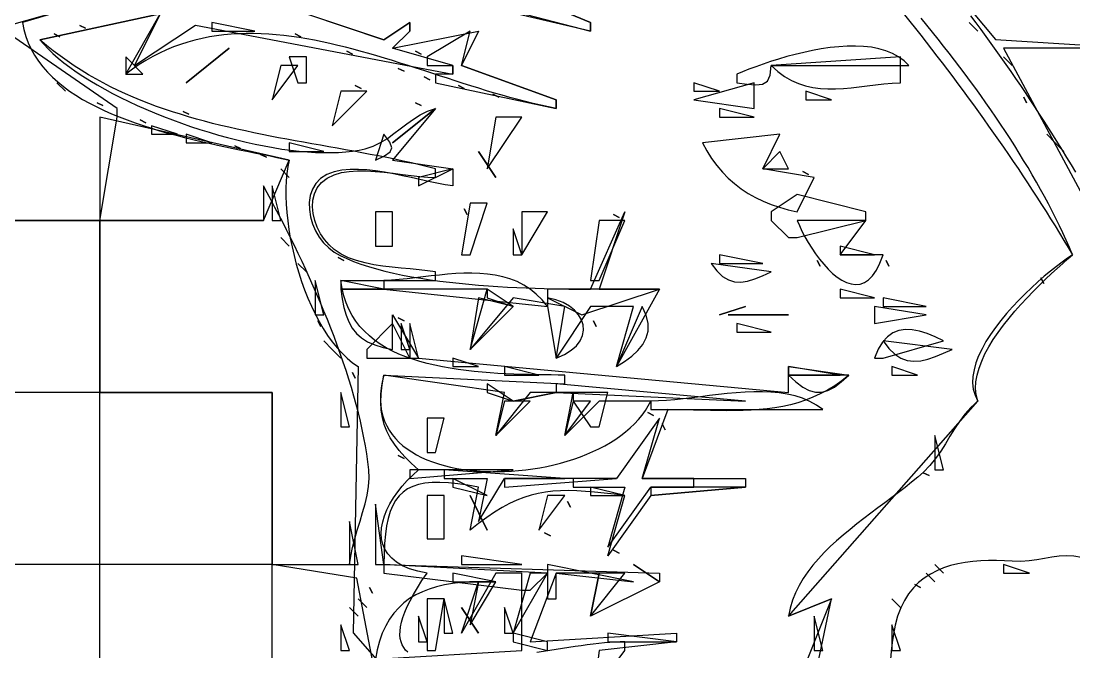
# Model space of a CAD drawing. Extents: x 0 to 320, y 0 to 433.
# Drawn here: x 90.8 to 213.2, y 302.8 to 376.2 of the extents above; entities that cross this region are included whole.
import ezdxf

# ---------------------------------------------------------------- set-up
doc = ezdxf.new("R2010")
doc.units = 0
for name, color, linetype in [('C139', 139, 'CONTINUOUS'), ('C147', 147, 'CONTINUOUS'), ('C155', 155, 'CONTINUOUS'), ('C157', 157, 'CONTINUOUS'), ('C158', 158, 'CONTINUOUS'), ('C159', 159, 'CONTINUOUS'), ('C167', 167, 'CONTINUOUS'), ('C168', 168, 'CONTINUOUS'), ('C178', 178, 'CONTINUOUS'), ('C179', 179, 'CONTINUOUS'), ('C250', 250, 'CONTINUOUS'), ('C251', 251, 'CONTINUOUS'), ('C252', 252, 'CONTINUOUS'), ('C253', 253, 'CONTINUOUS'), ('C254', 254, 'CONTINUOUS'), ('C7', 7, 'CONTINUOUS')]:
    doc.layers.add(name, color=color, linetype=linetype)

msp = doc.modelspace()

# ---------------------------------------------------------------- linework, layer by layer
at = {"layer": 'C139'}
for points in [[(110, 369), (115, 373), (110, 369)], [(133, 346), (133, 345), (152, 343), (151.373, 343.7667), (150.702, 344.4313), (149.9902, 344.9999), (149.2408, 345.4791), (148.4571, 345.875), (147.6422, 346.194), (146.7994, 346.4424), (145.9319, 346.6266), (145.043, 346.7528), (144.1358, 346.8274), (143.2136, 346.8568), (142.2796, 346.8472), (141.337, 346.8049), (140.3891, 346.7364), (139.439, 346.6479), (138.4901, 346.5457), (137.5454, 346.4362), (136.6084, 346.3257), (135.682, 346.2204), (134.7697, 346.1269), (133.8746, 346.0513), (133, 346)]]:
    msp.add_lwpolyline(points, dxfattribs=at)
at = {"layer": 'C147'}
for points in [[(172, 342), (175, 343), (172, 342)], [(157.333328, 341.333344), (157.666672, 340.666656), (157.333328, 341.333344)], [(134, 341), (131, 338), (131, 337), (136, 337), (134, 341)], [(163.666672, 330.666656), (164.333328, 330.333344), (163.666672, 330.666656)], [(138, 330), (138, 326), (139, 326), (140, 330), (138, 330)], [(165.333328, 329.333344), (165.666672, 328.666656), (165.333328, 329.333344)], [(134.666672, 325.666656), (135.333328, 325.333344), (134.666672, 325.666656)], [(141, 323), (141, 322), (145, 321), (141, 323)], [(195.666672, 323.666656), (196.333328, 323.333344), (195.666672, 323.666656)], [(143, 321), (145, 317), (143, 321)]]:
    msp.add_lwpolyline(points, dxfattribs=at)
at = {"layer": 'C155'}
for points in [[(159.666672, 353.666656), (160.333328, 353.333344), (159.666672, 353.666656)], [(183.333328, 348.333344), (183.666672, 347.666656), (183.333328, 348.333344)], [(151.666672, 316.666656), (152.333328, 316.333344), (151.666672, 316.666656)], [(142, 314), (142, 313), (149, 313), (142, 314)]]:
    msp.add_lwpolyline(points, dxfattribs=at)
at = {"layer": 'C157'}
for points in [[(122.666664, 374.666656), (123.333336, 374.333344), (122.666664, 374.666656)], [(191.333328, 348.333344), (191.666672, 347.666656), (191.333328, 348.333344)], [(154.333328, 320.333344), (154.666672, 319.666656), (154.333328, 320.333344)], [(142, 308), (144, 305), (142, 308)]]:
    msp.add_lwpolyline(points, dxfattribs=at)
at = {"layer": 'C158'}
msp.add_lwpolyline([(121, 371), (120, 367), (123, 371), (121, 371)], dxfattribs=at)
at = {"layer": 'C159'}
for points in [[(143, 375), (138, 372), (138, 371), (141, 371), (141, 370), (139, 370), (139, 369), (153, 366), (153, 367), (142, 371), (143, 375)], [(174, 370), (174, 369), (175.2046, 368.8265), (176.1997, 368.7451), (176.981, 368.8386), (177.5442, 369.1902), (177.8853, 369.883), (178, 371), (194, 371), (193.4357, 371.5557), (192.7978, 372.0238), (192.0929, 372.409), (191.3275, 372.716), (190.5082, 372.9495), (189.6415, 373.1144), (188.7339, 373.2153), (187.7921, 373.257), (186.8225, 373.2442), (185.8317, 373.1817), (184.8262, 373.0742), (183.8126, 372.9264), (182.7975, 372.7432), (181.7873, 372.5291), (180.7887, 372.289), (179.8081, 372.0276), (178.8521, 371.7497), (177.9273, 371.46), (177.0403, 371.1631), (176.1974, 370.864), (175.4054, 370.5673), (174.6707, 370.2777), (174, 370)], [(138, 321), (138, 316), (140, 316), (140, 321), (138, 321)]]:
    msp.add_lwpolyline(points, dxfattribs=at)
at = {"layer": 'C167'}
for points in [[(144, 361), (146, 358), (144, 361)], [(174, 341), (174, 340), (178, 340), (174, 341)], [(190, 337), (191, 337), (198, 339), (197.0468, 339.4679), (196.1226, 339.8447), (195.2328, 340.1174), (194.3828, 340.273), (193.578, 340.2987), (192.8238, 340.1815), (192.1255, 339.9085), (191.4886, 339.4668), (190.9185, 338.8434), (190.4204, 338.0254), (190, 337)], [(153, 334), (153, 333), (175, 332), (153, 334)], [(147, 323), (147, 322), (160, 323), (147, 323)], [(133, 313), (133, 312), (149, 310), (150, 310), (152, 312), (133, 313)], [(159, 305), (159, 304), (167, 304), (159, 305)]]:
    msp.add_lwpolyline(points, dxfattribs=at)
at = {"layer": 'C168'}
for points in [[(169, 367), (176, 366), (176, 369), (169, 367)], [(128, 368), (127, 364), (131, 368), (128, 368)], [(134, 362), (139, 366), (134, 362)], [(146, 365), (145, 359), (149, 365), (146, 365)], [(132, 354), (132, 350), (134, 350), (134, 354), (132, 354)], [(149, 354), (149, 349), (152, 354), (149, 354)], [(171, 348), (171.6721, 347.1173), (172.3411, 346.482), (173.0197, 346.0706), (173.7204, 345.8598), (174.456, 345.8264), (175.239, 345.947), (176.0823, 346.1984), (176.9984, 346.5571), (178, 347), (171, 348)], [(190, 343), (190, 341), (196, 342), (190, 343)], [(135, 341), (135, 338), (136, 338), (135, 341)], [(155, 332), (154, 328), (157, 332), (155, 332)], [(144, 311), (143, 306), (146, 311), (144, 311)], [(138, 309), (138, 303), (139, 303), (140, 309), (138, 309)]]:
    msp.add_lwpolyline(points, dxfattribs=at)
at = {"layer": 'C178'}
for points in [[(103, 389), (157, 375), (157, 376), (145, 381)], [(178, 371), (178.7624, 370.2968), (179.5437, 369.7179), (180.3431, 369.2529), (181.1597, 368.8918), (181.9928, 368.6242), (182.8417, 368.4401), (183.7055, 368.3291), (184.5836, 368.2811), (185.4751, 368.2859), (186.3793, 368.3333), (187.2955, 368.4131), (188.2228, 368.515), (189.1604, 368.6289), (190.1078, 368.7445), (191.064, 368.8517), (192.0283, 368.9402), (193, 369), (193, 372), (178, 371)], [(170, 362), (170.5137, 361.0634), (171.0721, 360.1872), (171.6744, 359.3704), (172.32, 358.6119), (173.0081, 357.9107), (173.738, 357.2656), (174.5091, 356.6756), (175.3207, 356.1397), (176.1719, 355.6568), (177.0623, 355.2258), (177.9909, 354.8457), (178.9572, 354.5154), (179.9605, 354.2338), (181, 354), (183, 358), (177, 359), (179, 363), (170, 362)], [(158, 353), (157, 346), (158, 346), (161, 353), (158, 353)], [(181, 353), (181.2602, 352.395), (181.5649, 351.7591), (181.9099, 351.103), (182.2915, 350.4373), (182.7059, 349.7729), (183.149, 349.1202), (183.6171, 348.4901), (184.1063, 347.8931), (184.6127, 347.34), (185.1324, 346.8415), (185.6616, 346.4081), (186.1964, 346.0507), (186.7329, 345.7798), (187.2672, 345.6062), (187.7956, 345.5405), (188.314, 345.5935), (188.8187, 345.7757), (189.3057, 346.0979), (189.7712, 346.5707), (190.2113, 347.2049), (190.6222, 348.0111), (191, 349), (186, 349), (189, 353), (181, 353)], [(144, 344), (143, 338), (148, 343), (144, 344)], [(152, 344), (152, 343), (153, 337), (153.967, 337.4126), (154.7521, 337.8937), (155.3606, 338.4294), (155.7983, 339.006), (156.0706, 339.6097), (156.1831, 340.2269), (156.1414, 340.8438), (155.9511, 341.4467), (155.6177, 342.0218), (155.1469, 342.5554), (154.5441, 343.0337), (153.815, 343.4431), (152.9651, 343.7697), (152, 344)], [(163, 343), (160, 336), (160.9425, 336.6002), (161.7806, 337.2249), (162.4935, 337.8826), (163.061, 338.5819), (163.4625, 339.3313), (163.6776, 340.1392), (163.6859, 341.0143), (163.4668, 341.965), (163, 343)], [(173, 342), (180, 342), (173, 342)], [(191, 339), (191.6715, 338.1076), (192.3589, 337.445), (193.0668, 336.9921), (193.8001, 336.7288), (194.5636, 336.6348), (195.3619, 336.69), (196.1999, 336.8743), (197.0824, 337.1675), (198.0142, 337.5494), (199, 338), (191, 339)], [(180, 335), (180.8612, 334.2163), (181.6599, 333.6286), (182.4138, 333.2368), (183.1408, 333.0408), (183.859, 333.0408), (184.5861, 333.2368), (185.34, 333.6286), (186.1387, 334.2163), (187, 335), (180, 335)], [(147, 332), (146, 328), (150, 332), (147, 332)], [(160, 323), (155, 323), (155, 322), (161, 322), (159, 315), (164, 322), (169, 322), (169, 323), (163, 323), (165, 330), (160, 323)], [(140, 324), (140, 323), (145, 323), (144, 318), (147, 323), (154, 323), (140, 324)], [(150, 312), (148, 305), (152, 312), (150, 312)], [(158, 312), (157, 307), (161, 312), (158, 312)]]:
    msp.add_lwpolyline(points, dxfattribs=at)
at = {"layer": 'C179'}
for points in [[(143, 355), (142, 349), (143, 349), (145, 355), (143, 355)], [(152, 321), (151, 317), (154, 321), (152, 321)]]:
    msp.add_lwpolyline(points, dxfattribs=at)
at = {"layer": 'C250'}
for points in [[(97.666664, 375.666656), (98.333336, 375.333344), (97.666664, 375.666656)], [(113, 376), (113, 375), (118, 375), (113, 376)], [(94.666664, 374.666656), (95.333336, 374.333344), (94.666664, 374.666656)], [(122, 372), (123, 369), (124, 369), (124, 372), (122, 372)], [(128.666672, 372.666656), (129.333328, 372.333344), (128.666672, 372.666656)], [(134.666672, 370.666656), (135.333328, 370.333344), (134.666672, 370.666656)], [(137.666672, 369.666656), (138.333328, 369.333344), (137.666672, 369.666656)], [(129.666672, 368.666656), (130.333328, 368.333344), (129.666672, 368.666656)], [(141.666672, 368.666656), (142.333328, 368.333344), (141.666672, 368.666656)], [(145.666672, 367.666656), (146.333328, 367.333344), (145.666672, 367.666656)], [(182, 368), (182, 367), (185, 367), (182, 368)], [(207.333328, 367.333344), (207.666672, 366.666656), (207.333328, 367.333344)], [(99.666664, 366.666656), (100.333336, 366.333344), (99.666664, 366.666656)], [(136.666672, 366.666656), (137.333328, 366.333344), (136.666672, 366.666656)], [(104.666664, 364.666656), (105.333336, 364.333344), (104.666664, 364.666656)], [(109.666664, 365.666656), (110.333336, 365.333344), (109.666664, 365.666656)], [(115.666664, 361.666656), (116.333336, 361.333344), (115.666664, 361.666656)], [(137, 358), (137, 357), (141, 359), (137, 358)], [(120, 357), (120, 353), (121, 353), (120, 357)], [(142.333328, 354.333344), (142.666672, 353.666656), (142.333328, 354.333344)], [(148, 352), (148, 349), (149, 349), (148, 352)], [(127.666664, 348.666656), (128.333328, 348.333344), (127.666664, 348.666656)], [(209.333328, 346.333344), (209.666672, 345.666656), (209.333328, 346.333344)], [(125, 346), (125, 342), (126, 342), (125, 346)], [(128, 346), (128, 345), (133, 345), (128, 346)], [(152, 345), (152, 344), (156, 342), (165, 345), (152, 345)], [(186, 345), (186, 344), (190, 344), (186, 345)], [(191, 344), (191, 343), (196, 343), (191, 344)], [(141, 337), (141, 336), (144, 336), (141, 337)], [(147, 336), (147, 335), (151, 335), (147, 336)], [(180, 336), (180, 335), (186, 335), (180, 336)], [(148, 332), (153, 333), (148, 332)], [(136, 324), (136, 323), (148, 324), (136, 324)], [(157, 322), (157, 321), (161, 321), (157, 322)], [(164, 322), (164, 321), (175, 322), (164, 322)], [(141, 312), (141, 311), (146, 311), (141, 312)], [(152, 313), (152, 309), (153, 309), (153, 312), (162, 311), (152, 313)], [(205, 313), (205, 312), (208, 312), (205, 313)], [(137, 307), (137, 304), (138, 304), (137, 307)]]:
    msp.add_lwpolyline(points, dxfattribs=at)
at = {"layer": 'C251'}
for points in [[(201, 376), (202, 375), (201, 376)], [(103, 372), (103, 370), (105, 370), (103, 372)], [(136.666672, 372.666656), (137.333328, 372.333344), (136.666672, 372.666656)], [(205, 372), (206, 371), (205, 372)], [(169, 369), (169, 368), (172, 368), (169, 369)], [(172, 366), (172, 365), (176, 365), (172, 366)], [(133, 363), (132, 360), (133.0767, 360.5134), (133.7164, 360.9565), (133.9177, 361.4428), (133.6794, 362.0861), (133, 363)], [(210, 363), (211, 362), (210, 363)], [(122, 362), (122, 361), (126, 361), (122, 362)], [(177, 359), (180, 359), (179, 361), (177, 359)], [(211, 362), (212, 361), (211, 362)], [(118.666664, 360.666656), (119.333336, 360.333344), (118.666664, 360.666656)], [(121, 359), (122, 358), (121, 359)], [(181.666672, 358.666656), (182.333328, 358.333344), (181.666672, 358.666656)], [(121, 351), (122, 350), (121, 351)], [(186, 350), (186, 349), (190, 349), (186, 350)], [(172, 349), (172, 348), (177, 348), (172, 349)], [(145, 345), (145, 344), (148, 343), (145, 345)], [(134.666672, 341.666656), (135.333328, 341.333344), (134.666672, 341.666656)], [(136, 341), (136, 337), (137, 337), (136, 341)], [(127, 338), (128, 337), (127, 338)], [(129.333328, 335.333344), (129.666672, 334.666656), (129.333328, 335.333344)], [(192, 336), (192, 335), (195, 335), (192, 336)], [(145, 334), (145, 333), (148, 332), (145, 334)], [(155, 333), (155, 332), (157, 329), (158, 329), (159, 333), (155, 333)], [(164, 332), (164, 331), (184, 331), (183.2605, 331.5256), (182.4731, 331.9624), (181.6419, 332.3168), (180.7712, 332.5952), (179.8652, 332.8042), (178.9281, 332.9502), (177.9641, 333.0398), (176.9774, 333.0794), (175.9721, 333.0756), (174.9527, 333.0347), (173.9231, 332.9634), (172.8877, 332.868), (171.8507, 332.7551), (170.8162, 332.6312), (169.7884, 332.5027), (168.7717, 332.3762), (167.7701, 332.2581), (166.788, 332.155), (165.8294, 332.0732), (164.8987, 332.0194), (164, 332)], [(197, 328), (197, 324), (198, 324), (197, 328)], [(132, 320), (132, 313), (133, 313), (132, 320)], [(159.666672, 314.666656), (160.333328, 314.333344), (159.666672, 314.666656)], [(162, 313), (165, 311), (162, 313)], [(196, 312), (197, 311), (196, 312)], [(197, 313), (198, 312), (197, 313)], [(130, 309), (131, 308), (130, 309)], [(140, 309), (140, 305), (141, 305), (140, 309)], [(192, 309), (193, 308), (192, 309)], [(129, 308), (130, 307), (129, 308)], [(147, 308), (147, 305), (148, 305), (147, 308)], [(128, 306), (128, 303), (129, 303), (128, 306)], [(183, 307), (183, 303), (184, 303), (183, 307)], [(148, 305), (148, 304), (152, 303), (152, 304), (148, 305)]]:
    msp.add_lwpolyline(points, dxfattribs=at)
at = {"layer": 'C252'}
for points in [[(145, 381), (157, 376), (157, 375), (97, 389)], [(124, 377), (133, 374), (136, 376), (136, 375), (134, 373), (144, 375), (142, 371), (153, 367), (153, 366), (152.1129, 366.1795), (151.2229, 366.3742), (150.3301, 366.583), (149.4346, 366.8047), (148.5367, 367.0385), (147.6366, 367.2831), (146.7344, 367.5377), (145.8302, 367.8012), (144.9244, 368.0725), (144.017, 368.3506), (143.1083, 368.6344), (142.1984, 368.923), (141.2875, 369.2153), (140.3758, 369.5102), (139.4635, 369.8068), (138.5508, 370.1039), (137.6378, 370.4006), (136.7247, 370.6957), (135.8117, 370.9884), (134.8991, 371.2775), (133.9869, 371.562), (133.0753, 371.8408), (132.1646, 372.113), (131.2549, 372.3775), (130.3464, 372.6332), (129.4393, 372.8792), (128.5338, 373.1143), (127.63, 373.3376), (126.7281, 373.548), (125.8284, 373.7445), (124.9309, 373.926), (124.036, 374.0915), (123.1437, 374.24), (122.2542, 374.3704), (121.3677, 374.4818), (120.4845, 374.5729), (119.6046, 374.6429), (118.7284, 374.6907), (117.8558, 374.7152), (116.9872, 374.7155), (116.1228, 374.6904), (115.2626, 374.639), (114.4069, 374.5602), (113.5559, 374.4529), (112.7097, 374.3162), (111.8685, 374.149), (111.0326, 373.9502), (110.2021, 373.7188), (109.3771, 373.4539), (108.5579, 373.1543), (107.7446, 372.819), (106.9375, 372.447), (106.1366, 372.0373), (105.3423, 371.5887), (104.5546, 371.1003), (103.7737, 370.5711), (103, 370), (107, 377), (93, 374), (93.4637, 373.4606), (93.9788, 372.922), (94.5432, 372.3851), (95.1546, 371.8506), (95.8106, 371.3193), (96.5091, 370.7921), (97.2477, 370.2697), (98.0243, 369.753), (98.8365, 369.2427), (99.6821, 368.7398), (100.5587, 368.2449), (101.4643, 367.7589), (102.3964, 367.2827), (103.3529, 366.8169), (104.3314, 366.3625), (105.3297, 365.9203), (106.3456, 365.4909), (107.3768, 365.0754), (108.421, 364.6744), (109.4759, 364.2887), (110.5393, 363.9193), (111.609, 363.5668), (112.6826, 363.2322), (113.7579, 362.9161), (114.8327, 362.6195), (115.9047, 362.3431), (116.9715, 362.0878), (118.0311, 361.8543), (119.081, 361.6434), (120.119, 361.456), (121.1429, 361.2929), (122.1505, 361.1549), (123.1393, 361.0428), (124.1073, 360.9574), (125.052, 360.8995), (125.9714, 360.8699), (126.863, 360.8694), (127.7246, 360.8989), (128.554, 360.9591), (129.3489, 361.0509), (130.1071, 361.1751), (130.8263, 361.3325), (131.7453, 361.6343), (132.5943, 362.0434), (133.391, 362.5335), (134.1533, 363.0778), (134.899, 363.65), (135.6457, 364.2235), (136.4114, 364.7717), (137.2138, 365.2682), (138.0707, 365.6865), (139, 366), (134, 360), (141, 359), (141, 357), (140.0979, 357.135), (139.1569, 357.3093), (138.1836, 357.5124), (137.1845, 357.7339), (136.1662, 357.9631), (135.1353, 358.1896), (134.0985, 358.4029), (133.0623, 358.5925), (132.0333, 358.7478), (131.0182, 358.8583), (130.0236, 358.9136), (129.0559, 358.9031), (128.122, 358.8163), (127.2283, 358.6427), (126.3446, 358.3214), (125.6328, 357.8638), (125.0839, 357.2907), (124.689, 356.6228), (124.439, 355.8811), (124.3249, 355.0864), (124.3379, 354.2594), (124.4688, 353.421), (124.7086, 352.5921), (125.0485, 351.7934), (125.4794, 351.0458), (125.9923, 350.3702), (126.5783, 349.7872), (127.2283, 349.3179), (127.9193, 348.9343), (128.6659, 348.5741), (129.4643, 348.2365), (130.3108, 347.9208), (131.2017, 347.6263), (132.1333, 347.3522), (133.1018, 347.0979), (134.1035, 346.8624), (135.1347, 346.6453), (136.1916, 346.4456), (137.2706, 346.2627), (138.3678, 346.0958), (139.4797, 345.9442), (140.6023, 345.8072), (141.7321, 345.6841), (142.8653, 345.574), (143.9982, 345.4764), (145.127, 345.3903), (146.248, 345.3152), (147.3575, 345.2503), (148.4518, 345.1948), (149.5271, 345.1481), (150.5797, 345.1093), (151.606, 345.0778), (152.602, 345.0528), (153.5643, 345.0335), (154.4889, 345.0194), (155.3722, 345.0096), (156.2105, 345.0033), (157, 345), (161, 354), (158, 345), (165, 345), (160, 336), (162, 343), (157, 343), (153, 337), (154, 343), (148, 344), (143, 338), (145, 345), (128, 345), (128.1499, 343.8895), (128.3447, 342.8868), (128.5958, 341.9876), (128.9145, 341.1876), (129.3123, 340.4824), (129.8006, 339.8677), (130.3909, 339.3391), (131.0945, 338.8924), (131.923, 338.5232), (132.8876, 338.2272), (134, 338), (134, 342), (137, 337), (180, 333), (180, 336), (187, 335), (186.1892, 334.3549), (185.3676, 333.7791), (184.5354, 333.2689), (183.6927, 332.8203), (182.8397, 332.4297), (181.9768, 332.0933), (181.1042, 331.8072), (180.222, 331.5678), (179.3305, 331.3712), (178.43, 331.2136), (177.5206, 331.0913), (176.6026, 331.0005), (175.6761, 330.9375), (174.7415, 330.8983), (173.799, 330.8794), (172.8488, 330.8768), (171.891, 330.8868), (170.926, 330.9056), (169.954, 330.9295), (168.9751, 330.9547), (167.9897, 330.9773), (166.9979, 330.9937), (166, 331), (163, 323), (175, 323), (175, 322), (164, 321), (159, 314), (161, 321), (159.7462, 321.1555), (158.5656, 321.2929), (157.4513, 321.4081), (156.3962, 321.4971), (155.3937, 321.556), (154.4366, 321.5809), (153.5182, 321.5677), (152.6316, 321.5125), (151.7698, 321.4114), (150.9259, 321.2603), (150.0931, 321.0553), (149.2644, 320.7925), (148.4329, 320.4679), (147.5918, 320.0775), (146.7342, 319.6173), (145.853, 319.0834), (144.9416, 318.4719), (143.9928, 317.7787), (143, 317), (144, 322), (142.7358, 322.2173), (141.566, 322.3807), (140.4874, 322.4874), (139.4968, 322.5346), (138.5909, 322.5197), (137.7667, 322.4399), (137.0208, 322.2926), (136.3501, 322.0751), (135.7514, 321.7846), (135.2214, 321.4184), (134.757, 320.9739), (134.355, 320.4482), (134.0122, 319.8389), (133.7253, 319.143), (133.4912, 318.3579), (133.3066, 317.4809), (133.1684, 316.5094), (133.0734, 315.4405), (133.0183, 314.2716), (133, 313), (165, 312), (165, 311), (157, 307), (158, 312), (153, 312), (150, 304), (167, 305), (167, 304), (158, 303), (157, 295)], [(181, 290), (185, 309), (180, 307), (202, 332), (201.8126, 332.7149), (201.7403, 333.458), (201.7753, 334.2255), (201.9096, 335.0138), (202.1356, 335.8191), (202.4455, 336.6378), (202.8314, 337.466), (203.2856, 338.3002), (203.8003, 339.1366), (204.3678, 339.9714), (204.9802, 340.8011), (205.6297, 341.6218), (206.3086, 342.4299), (207.0091, 343.2216), (207.7233, 343.9933), (208.4436, 344.7413), (209.1621, 345.4617), (209.8711, 346.151), (210.5627, 346.8054), (211.2292, 347.4212), (211.8627, 347.9947), (212.4556, 348.5222), (213, 349), (212.6391, 349.8447), (212.2645, 350.6898), (211.8766, 351.535), (211.4755, 352.3803), (211.0617, 353.2256), (210.6354, 354.0707), (210.1968, 354.9157), (209.7463, 355.7604), (209.2841, 356.6047), (208.8105, 357.4485), (208.3259, 358.2917), (207.8304, 359.1343), (207.3244, 359.976), (206.8082, 360.817), (206.282, 361.6569), (205.7461, 362.4959), (205.2009, 363.3337), (204.6465, 364.1702), (204.0834, 365.0054), (203.5117, 365.8392), (202.9317, 366.6715), (202.3439, 367.5022), (201.7483, 368.3312), (201.1453, 369.1583), (200.5353, 369.9836), (199.9184, 370.8069), (199.295, 371.6281), (198.6653, 372.4471), (198.0297, 373.2639), (197.3884, 374.0783), (196.7417, 374.8903), (196.0899, 375.6997), (195.4333, 376.5064)], [(95, 369), (96, 368), (95, 369)], [(110, 363), (110, 362), (113, 362), (110, 363)], [(181, 356), (178, 354), (178, 353), (180, 351), (181, 351), (189, 353), (189, 354), (181, 356)], [(123, 348), (124, 347), (123, 348)], [(125.333336, 341.333344), (125.666664, 340.666656), (125.333336, 341.333344)], [(126, 339), (127, 338), (126, 339)], [(133, 335), (132.807, 334.232), (132.6756, 333.4929), (132.6038, 332.7826), (132.5897, 332.1007), (132.6314, 331.4472), (132.7269, 330.8218), (132.8744, 330.2244), (133.0719, 329.6548), (133.3175, 329.1128), (133.6093, 328.5983), (133.9453, 328.1109), (134.3236, 327.6507), (134.7423, 327.2173), (135.1996, 326.8106), (135.6934, 326.4304), (136.2218, 326.0765), (136.7829, 325.7488), (137.3749, 325.4471), (137.9957, 325.1712), (138.6435, 324.9209), (139.3163, 324.696), (140.0122, 324.4963), (140.7294, 324.3217), (141.4658, 324.172), (142.2195, 324.047), (142.9887, 323.9465), (143.7713, 323.8703), (144.5656, 323.8183), (145.3695, 323.7903), (146.1811, 323.786), (146.9986, 323.8054), (147.82, 323.8482), (148.6433, 323.9142), (149.4667, 324.0033), (150.2882, 324.1153), (151.106, 324.25), (151.918, 324.4072), (152.7224, 324.5867), (153.5172, 324.7884), (154.3006, 325.012), (155.0705, 325.2575), (155.8252, 325.5246), (156.5626, 325.813), (157.2808, 326.1228), (157.978, 326.4536), (158.6522, 326.8052), (159.3014, 327.1776), (159.9238, 327.5705), (160.5174, 327.9838), (161.0803, 328.4171), (161.6106, 328.8705), (162.1064, 329.3437), (162.5657, 329.8364), (162.9866, 330.3486), (163.3673, 330.8801), (163.7057, 331.4306), (164, 332), (158, 332), (154, 328), (155, 333), (150, 333), (146, 328), (147, 333), (133, 335)], [(146, 312), (142, 305), (144, 311), (142.9463, 310.968), (141.9297, 310.8958), (140.9517, 310.7804), (140.0139, 310.6192), (139.1179, 310.4094), (138.2652, 310.1482), (137.4576, 309.8328), (136.6966, 309.4605), (135.9837, 309.0286), (135.3207, 308.5342), (134.709, 307.9746), (134.1503, 307.3471), (133.6461, 306.6488), (133.1982, 305.877), (132.808, 305.029), (132.4771, 304.102), (132.2073, 303.0933), (132, 302), (149, 303), (149, 312), (146, 312)], [(131.333328, 310.333344), (131.666672, 309.666656), (131.333328, 310.333344)], [(192, 306), (192, 303), (193, 303), (192, 306)]]:
    msp.add_lwpolyline(points, dxfattribs=at)
at = {"layer": 'C253'}
for points in [[(127.2291, 358.307), (128.0612, 358.5471), (128.9642, 358.6915), (129.9248, 358.7544), (130.93, 358.75), (131.9666, 358.6925), (133.0215, 358.5962), (134.0816, 358.4753), (135.1337, 358.344), (136.1647, 358.2166), (137.1615, 358.1073), (138.111, 358.0303), (139, 358), (139, 359), (138.0644, 359.2364), (137.1243, 359.4635), (136.18, 359.6819), (135.2318, 359.8924), (134.2801, 360.0957), (133.3251, 360.2927), (132.3672, 360.4839), (131.4066, 360.6703), (130.4438, 360.8525), (129.4791, 361.0313), (128.5127, 361.2074), (127.545, 361.3816), (126.5764, 361.5547), (125.607, 361.7274), (124.6374, 361.9004), (123.6677, 362.0744), (122.6984, 362.2504), (121.7296, 362.4289), (120.7619, 362.6108), (119.7954, 362.7967), (118.8305, 362.9875), (117.8675, 363.1839), (116.9068, 363.3867), (115.9487, 363.5965), (114.9935, 363.8142), (114.0415, 364.0405), (113.093, 364.2761), (112.1484, 364.5218), (111.208, 364.7784), (110.2721, 365.0465), (109.3411, 365.327), (108.4152, 365.6206), (107.4947, 365.9281), (106.5801, 366.2501), (105.6717, 366.5875), (104.7696, 366.941), (103.8744, 367.3113), (102.9862, 367.6992), (102.1055, 368.1055), (101.2325, 368.5309), (100.3676, 368.9761), (99.5111, 369.4419), (98.6633, 369.9291), (97.8246, 370.4383), (96.9952, 370.9704), (96.1755, 371.5261), (95.3658, 372.1062), (94.5664, 372.7113), (93.7777, 373.3423), (93, 374), (107, 377), (104, 371), (111.104172, 375.679016), (141, 370), (141, 371), (134, 373), (136, 375), (136, 376), (133, 374), (97, 386)], [(101, 379), (91, 376), (91.1626, 375.1739), (91.3869, 374.3799), (91.6703, 373.6171), (92.0104, 372.8848), (92.4048, 372.1821), (92.8509, 371.5084), (93.3463, 370.8627), (93.8886, 370.2443), (94.4752, 369.6525), (95.1039, 369.0864), (95.772, 368.5452), (96.4772, 368.0281), (97.2169, 367.5345), (97.9888, 367.0634), (98.7903, 366.6141), (99.6191, 366.1858), (100.4726, 365.7778), (101.3484, 365.3891), (102.244, 365.0191), (103.1571, 364.667), (104.0851, 364.3319), (105.0256, 364.0131), (105.9761, 363.7097), (106.9341, 363.4211), (107.8973, 363.1464), (108.8632, 362.8848), (109.8292, 362.6355), (110.793, 362.3978), (111.7521, 362.1709), (112.704, 361.9539), (113.6463, 361.7461), (114.5765, 361.5467), (115.4922, 361.3549), (116.3909, 361.1699), (117.2702, 360.991), (118.1275, 360.8173), (118.9606, 360.6481), (119.7668, 360.4825), (120.5437, 360.3198), (121.2889, 360.1592), (122, 360), (121.8466, 359.2478), (121.7318, 358.4498), (121.6547, 357.6104), (121.6148, 356.7339), (121.6112, 355.8248), (121.6434, 354.8875), (121.7107, 353.9262), (121.8123, 352.9455), (121.9476, 351.9497), (122.1158, 350.9432), (122.3164, 349.9304), (122.5485, 348.9156), (122.8116, 347.9034), (123.1049, 346.8979), (123.4277, 345.9038), (123.7794, 344.9252), (124.1593, 343.9667), (124.5666, 343.0326), (125.0007, 342.1273), (125.4609, 341.2552), (125.9466, 340.4207), (126.457, 339.6281), (126.9914, 338.8819), (127.5491, 338.1865), (128.1296, 337.5461), (128.732, 336.9654), (129.3557, 336.4485), (130, 336), (129.426697, 305.058624), (133, 301)], [(193.4757, 376.8966), (194.1113, 376.1027), (194.744, 375.3066), (195.3737, 374.5085), (196.0004, 373.7084), (196.6239, 372.9063), (197.2442, 372.1023), (197.8613, 371.2964), (198.4749, 370.4887), (199.0852, 369.6792), (199.6919, 368.868), (200.295, 368.0551), (200.8945, 367.2405), (201.4902, 366.4244), (202.0821, 365.6067), (202.6701, 364.7875), (203.2542, 363.9669), (203.8341, 363.1448), (204.41, 362.3214), (204.9816, 361.4967), (205.549, 360.6707), (206.112, 359.8435), (206.6706, 359.0151), (207.2247, 358.1856), (207.7742, 357.355), (208.319, 356.5234), (208.8591, 355.6908), (209.3943, 354.8572), (209.9247, 354.0228), (210.4501, 353.1875), (210.9705, 352.3514), (211.4857, 351.5146), (211.9958, 350.677), (212.5005, 349.8388), (213, 349), (212.4244, 348.6077), (211.8012, 348.157), (211.138, 347.652), (210.443, 347.0972), (209.7238, 346.4965), (208.9885, 345.8543), (208.245, 345.1748), (207.5011, 344.4622), (206.7647, 343.7207), (206.0438, 342.9545), (205.3463, 342.1678), (204.6801, 341.365), (204.053, 340.5501), (203.4729, 339.7274), (202.9479, 338.9011), (202.4857, 338.0755), (202.0943, 337.2548), (201.7815, 336.4431), (201.5554, 335.6447), (201.4237, 334.8639), (201.3944, 334.1047), (201.4755, 333.3716), (201.6747, 332.6686), (202, 332), (201.1969, 331.2561), (200.4958, 330.4621), (199.8726, 329.6301), (199.3035, 328.772), (198.7646, 327.8998), (198.2319, 327.0257), (197.6817, 326.1615), (197.09, 325.3194), (196.433, 324.5112), (195.6867, 323.7492), (195.0126, 323.1494), (194.3028, 322.5532), (193.5622, 321.959), (192.7962, 321.3651), (192.0097, 320.7698), (191.2079, 320.1715), (190.3959, 319.5686), (189.5789, 318.9593), (188.7619, 318.342), (187.9502, 317.7151), (187.1487, 317.0769), (186.3627, 316.4257), (185.5972, 315.76), (184.8575, 315.078), (184.1485, 314.3781), (183.4755, 313.6586), (182.8436, 312.9179), (182.2578, 312.1543), (181.7233, 311.3662), (181.2453, 310.552), (180.8288, 309.7098), (180.479, 308.8382), (180.201, 307.9355), (180, 307), (185, 309), (181, 299)], [(213.3833, 358.587), (212.8709, 359.443), (212.3547, 360.2963), (211.8349, 361.1469), (211.3112, 361.9946), (210.7838, 362.8396), (210.2526, 363.6817), (209.7174, 364.521), (209.1784, 365.3574), (208.6353, 366.191), (208.0883, 367.0217), (207.5372, 367.8494), (206.982, 368.6743), (206.4226, 369.4962), (205.8591, 370.3152), (205.2913, 371.1312), (204.7193, 371.9443), (204.143, 372.7543), (203.5623, 373.5613), (202.9772, 374.3653), (202.3877, 375.1663), (201.7937, 375.9642), (201.1952, 376.759)], [(106, 364), (106, 363), (109, 363), (106, 364)], [(127.2291, 349.6033), (126.6351, 350.1357), (126.0997, 350.7579), (125.6337, 351.4515), (125.2483, 352.1984), (124.9545, 352.9802), (124.7633, 353.7788), (124.6859, 354.576), (124.7333, 355.3534), (124.9165, 356.0929), (125.2466, 356.7763), (125.7347, 357.3852), (126.3918, 357.9016), (127.2291, 358.3071)], [(135.7711, 302.791), (135.5114, 303.0481), (135.2926, 303.3351), (135.116, 303.6531), (134.9835, 304.0033), (134.8966, 304.3868), (134.8569, 304.8048), (134.866, 305.2583), (134.9256, 305.7485), (135.0373, 306.2766), (135.2027, 306.8437), (135.4234, 307.4509), (135.7011, 308.0993), (136.0373, 308.7901), (136.4336, 309.5245), (136.8918, 310.3035), (137.4134, 311.1282), (138, 312), (136.9206, 312.2186), (135.9763, 312.5047), (135.162, 312.8531), (134.4726, 313.259), (133.9033, 313.717), (133.4488, 314.2222), (133.1043, 314.7694), (132.8646, 315.3536), (132.7247, 315.9698), (132.6796, 316.6127), (132.7242, 317.2773), (132.8536, 317.9586), (133.0626, 318.6514), (133.3464, 319.3508), (133.6997, 320.0514), (134.1176, 320.7484), (134.5951, 321.4366), (135.1271, 322.111), (135.7086, 322.7664), (136.3346, 323.3977), (137, 324), (136.1682, 324.7645), (135.4253, 325.5098), (134.7707, 326.2448), (134.2041, 326.9784), (133.7251, 327.7196), (133.3334, 328.4774), (133.0284, 329.2607), (132.8099, 330.0786), (132.6774, 330.94), (132.6306, 331.8538), (132.669, 332.8291), (132.7922, 333.8748), (133, 335), (154, 334), (154, 335), (153.222, 335.0145), (152.417, 335.0279), (151.5876, 335.0415), (150.7365, 335.057), (149.8663, 335.076), (148.9797, 335.1), (148.0794, 335.1307), (147.168, 335.1695), (146.2483, 335.2182), (145.3228, 335.2782), (144.3943, 335.3511), (143.4654, 335.4386), (142.5388, 335.5422), (141.6172, 335.6634), (140.7032, 335.8039), (139.7996, 335.9653), (138.9088, 336.149), (138.0338, 336.3568), (137.177, 336.5901), (136.3412, 336.8506), (135.5291, 337.1398), (134.7433, 337.4593), (133.9864, 337.8107), (133.2613, 338.1956), (132.5704, 338.6156), (131.9166, 339.0721), (131.3024, 339.5669), (130.7305, 340.1015), (130.2037, 340.6774), (129.7245, 341.2963), (129.2956, 341.9597), (128.9198, 342.6692), (128.5996, 343.4264), (128.3378, 344.2329), (128.1371, 345.0902), (128, 346), (139, 346), (139, 347), (138.0689, 347.1474), (137.0846, 347.2644), (136.0601, 347.3638), (135.0088, 347.4586), (133.944, 347.5617), (132.879, 347.686), (131.827, 347.8446), (130.8015, 348.0503), (129.8156, 348.316), (128.8827, 348.6549), (128.0161, 349.0796), (127.2291, 349.6034)], [(128, 333), (128, 329), (129, 329), (128, 333)], [(129, 318), (129, 313), (130, 313), (129, 318)], [(194.666672, 310.666656), (195.333328, 310.333344), (194.666672, 310.666656)], [(155, 295), (161, 303), (161, 304), (160.437, 303.9915), (159.85, 303.9675), (159.2407, 303.9292), (158.6106, 303.8776), (157.9615, 303.814), (157.2948, 303.7394), (156.6123, 303.655), (155.9155, 303.5619), (155.2061, 303.4613), (154.4856, 303.3543), (153.7557, 303.242), (153.0181, 303.1255), (152.2742, 303.0061), (151.5259, 302.8847), (150.7745, 302.7627)]]:
    msp.add_lwpolyline(points, dxfattribs=at)
at = {"layer": 'C254'}
for points in [[(120, 293), (120, 313), (100, 313), (100, 333), (80, 333), (80, 353), (60, 353), (60, 373), (80, 373), (80, 393), (60, 393), (60, 413), (40, 413)], [(89, 375), (80, 373), (80, 353), (100, 353), (102, 365), (102, 366), (89, 375)], [(205, 373), (227, 332), (240, 333), (240, 353), (220, 353), (220, 373), (205, 373)], [(119, 357), (119, 353), (100, 353), (100, 333), (120, 333), (120, 313), (129, 313), (129.1329, 313.9857), (129.3417, 314.9836), (129.6058, 315.9905), (129.9046, 317.0034), (130.2172, 318.019), (130.5231, 319.0345), (130.8016, 320.0466), (131.0319, 321.0523), (131.1935, 322.0485), (131.2656, 323.0321), (131.2276, 324), (131.1204, 324.9196), (130.9903, 325.8495), (130.838, 326.789), (130.6642, 327.7371), (130.4699, 328.6932), (130.2557, 329.6563), (130.0225, 330.6256), (129.7711, 331.6004), (129.5022, 332.5798), (129.2167, 333.563), (128.9153, 334.5492), (128.5989, 335.5376), (128.2683, 336.5274), (127.9242, 337.5177), (127.5675, 338.5078), (127.1988, 339.4967), (126.8192, 340.4838), (126.4292, 341.4682), (126.0298, 342.449), (125.6217, 343.4256), (125.2057, 344.397), (124.7826, 345.3624), (124.3532, 346.321), (123.9184, 347.2721), (123.4788, 348.2147), (123.0354, 349.1482), (122.5888, 350.0716), (122.1399, 350.9841), (121.6895, 351.885), (121.2384, 352.7734), (120.7874, 353.6486), (120.3372, 354.5096), (119.8887, 355.3557), (119.4427, 356.1861), (119, 357)]]:
    msp.add_lwpolyline(points, dxfattribs=at)
at = {"layer": 'C7'}
for points in [[(160, 433), (160.742279, 416.185181), (179, 400.574829), (194.101074, 385.960632), (204.040131, 374.027771), (220, 373)], [(80, 373), (101, 379)], [(132, 300), (129.839508, 311.396606), (120, 313), (120, 333), (100, 333), (100, 353), (119, 353), (122, 360), (100, 365), (100, 353), (80, 353)], [(100, 293), (100, 313), (80, 313), (80, 333), (60, 333), (60, 353), (40, 353)], [(206, 313.3695), (205.0829, 313.4233), (204.1628, 313.4525), (203.244, 313.4528), (202.331, 313.4197), (201.4284, 313.3488), (200.5406, 313.2358), (199.6722, 313.0763), (198.8276, 312.866), (198.0112, 312.6004), (197.2277, 312.2753), (196.4815, 311.8862), (195.7771, 311.4287), (195.119, 310.8985), (194.5117, 310.2913), (193.9597, 309.6026), (193.4674, 308.8281), (193.0394, 307.9634), (192.6801, 307.0041), (192.3942, 305.9459), (192.1889, 304.9195), (192.0349, 303.9153), (191.9282, 302.9275), (191.8647, 301.9506)], [(214.0423, 313.8202), (213.1511, 313.9727), (212.2852, 314.0063), (211.4334, 313.9503), (210.5848, 313.834), (209.7282, 313.6864), (208.8525, 313.537), (207.9466, 313.4149), (206.9995, 313.3493), (206, 313.3696)]]:
    msp.add_lwpolyline(points, dxfattribs=at)

doc.saveas('drawing.dxf')
